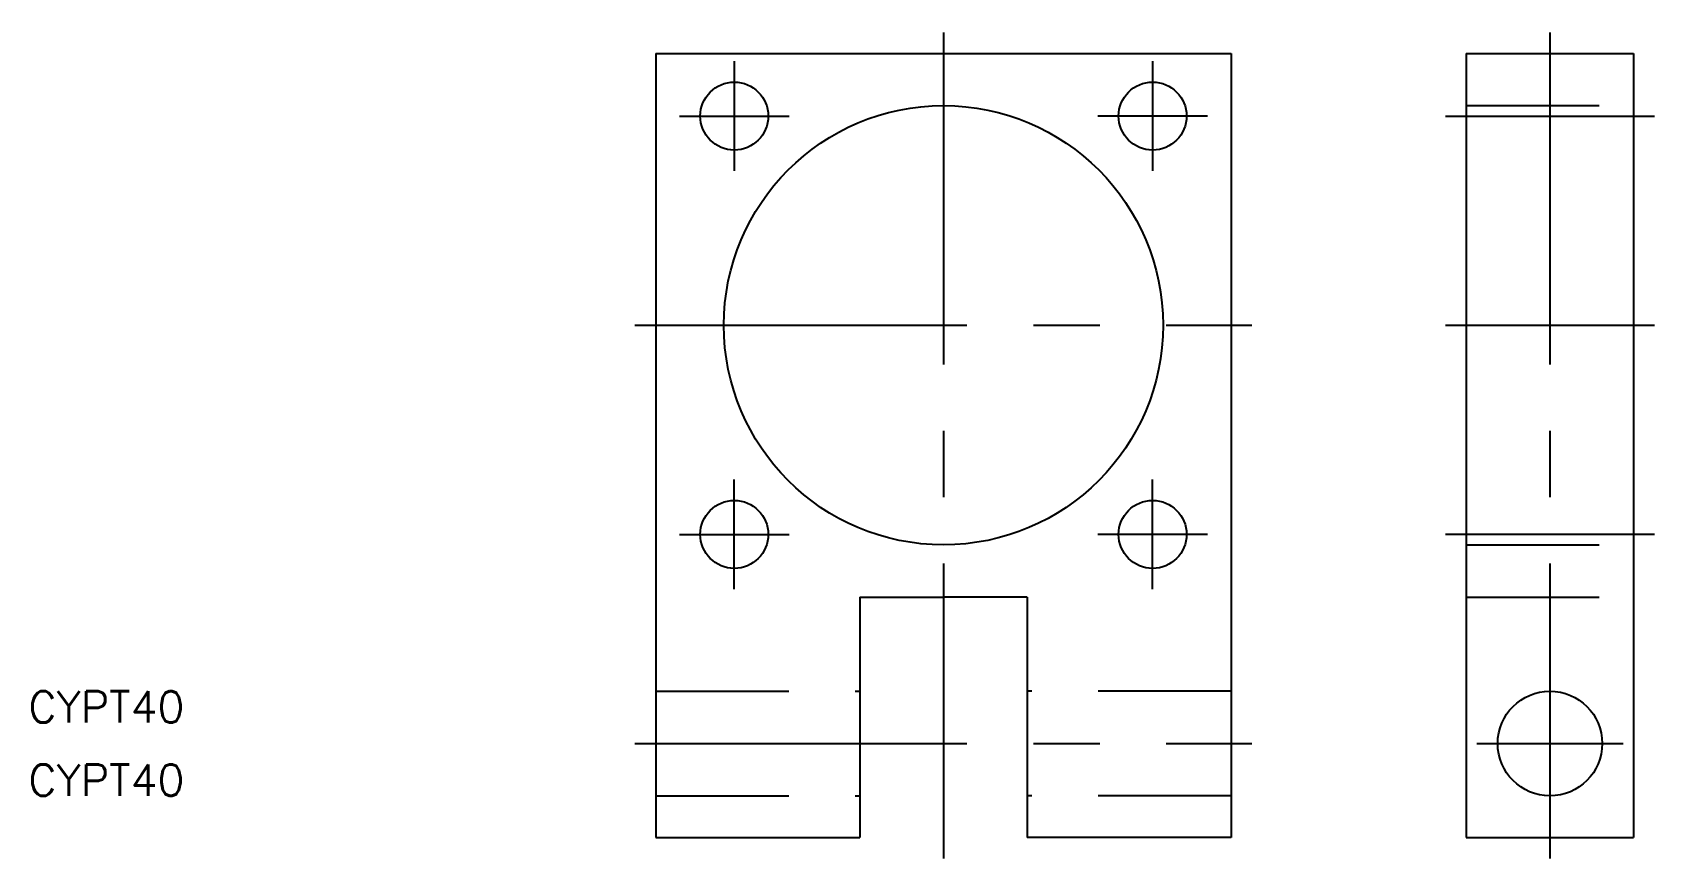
# Model space of a CAD drawing. Extents: x -87 to 68, y -51 to 28.
import ezdxf

# ---------------------------------------------------------------- set-up
doc = ezdxf.new("R2010")
doc.units = 0
doc.linetypes.add('CENTER', pattern=[50.8, 31.75, -6.35, 6.35, -6.35])
doc.linetypes.add('DASHED', pattern=[19.05, 12.7, -6.35])
doc.layers.get('0').update_dxf_attribs({"linetype": 'CONTINUOUS'})
doc.layers.add('CENTER', color=1, linetype='CENTER')
doc.styles.get("Standard").update_dxf_attribs({"font": 'txt.shx', "height": 3, "bigfont": 'bigfont.shx'})

msp = doc.modelspace()

# ---------------------------------------------------------------- linework, layer by layer
at = {"color": 7, "linetype": 'CONTINUOUS'}
for p, q in [((-27.5, 26), (27.5, 26)), ((-27.5, 26), (-27.5, -49)), ((27.5, 26), (27.5, -49)), ((50, 26), (50, -49)), ((50, 26), (66, 26)), ((66, 26), (66, -49)), ((-8, -26), (0, -26)), ((-8, -26), (-8, -49)), ((8, -26), (0, -26)), ((8, -26), (8, -49)), ((-27.5, -49), (-8, -49)), ((27.5, -49), (8, -49)), ((50, -49), (66, -49))]:
    msp.add_line(p, q, dxfattribs=at)
at = {"color": 3, "linetype": 'DASHED'}
for p, q in [((50, 21), (66, 21)), ((50, -21), (66, -21)), ((50, -26), (66, -26)), ((-27.5, -35), (-8, -35)), ((27.5, -35), (8, -35)), ((-27.5, -45), (-8, -45)), ((27.5, -45), (8, -45))]:
    msp.add_line(p, q, dxfattribs=at)
at = {"color": 7, "linetype": 'CONTINUOUS'}
for centre, radius in [((-20, 20), 3.25), ((20, 20), 3.25), ((0, 0), 21), ((-20, -20), 3.25), ((20, -20), 3.25), ((58, -40), 5)]:
    msp.add_circle(centre, radius, dxfattribs=at)
at = {"layer": 'CENTER', "color": 1, "linetype": 'CENTER'}
for p, q in [((0, 28), (0, -51)), ((58, 28), (58, -51)), ((-20, 25.25), (-20, 14.75)), ((20, 25.25), (20, 14.75)), ((-25.25, 20), (-14.75, 20)), ((25.25, 20), (14.75, 20)), ((48, 20), (68, 20)), ((-29.5, 0), (29.5, 0)), ((48, 0), (68, 0)), ((-20, -25.25), (-20, -14.75)), ((20, -25.25), (20, -14.75)), ((-25.25, -20), (-14.75, -20)), ((25.25, -20), (14.75, -20)), ((68, -20), (48, -20)), ((-29.5, -40), (29.5, -40)), ((51, -40), (65, -40))]:
    msp.add_line(p, q, dxfattribs=at)

# ---------------------------------------------------------------- texts
at = {"color": 7, "linetype": 'CONTINUOUS'}
for p in [(-87.5, -38), (-87.5, -45)]:
    msp.add_text('CYPT40', height=3, dxfattribs=at).set_placement(p)

doc.saveas('drawing.dxf')
